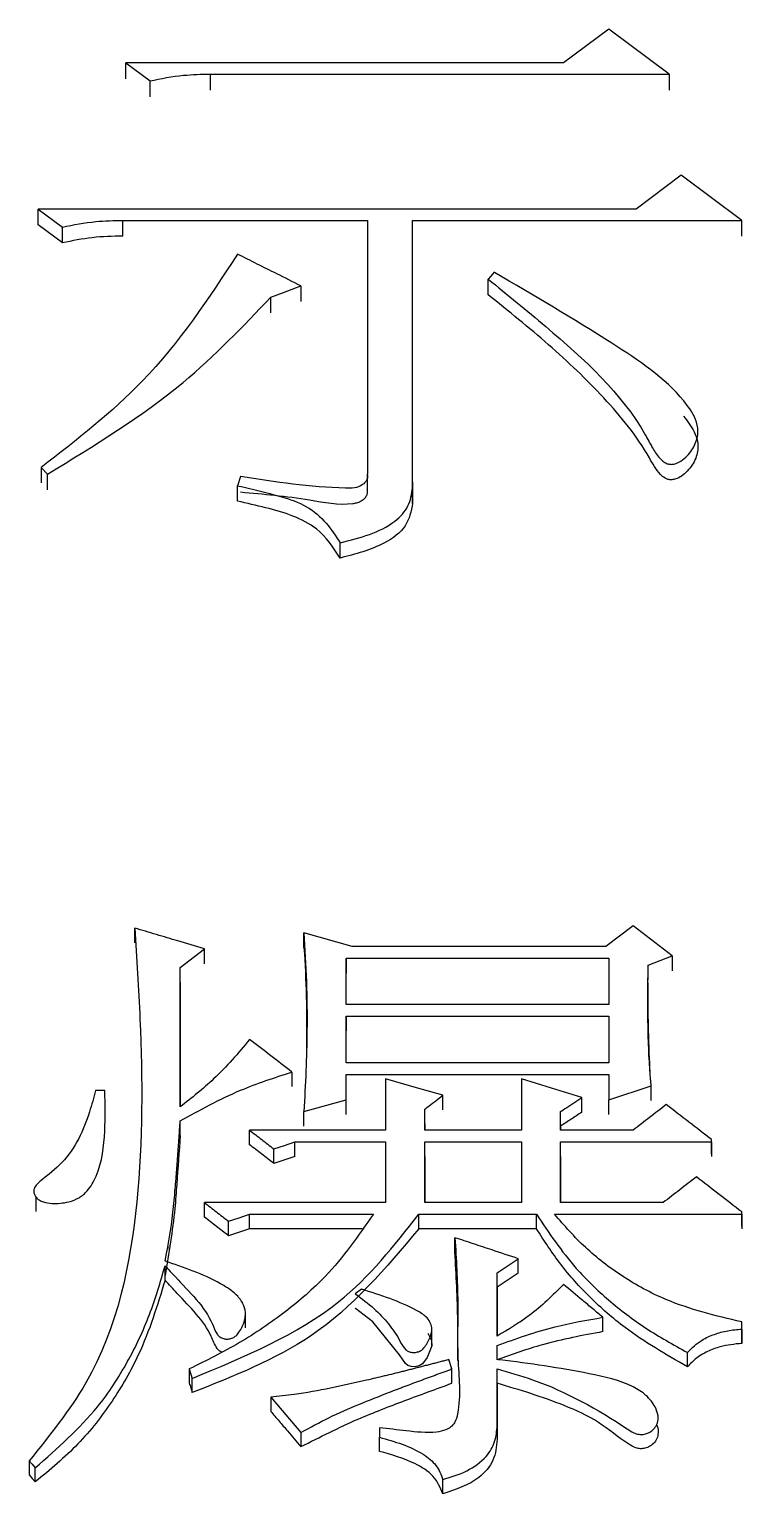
# Model space of a CAD drawing. Header units: millimetres. Extents: x 2404 to 4548, y 1024 to 2541.
# Drawn here: x 2922.57 to 2925.12, y 2255.33 to 2260.58 of the extents above; entities that cross this region are included whole.
import ezdxf

# ---------------------------------------------------------------- set-up
doc = ezdxf.new("R2010")
doc.units = ezdxf.units.MM

msp = doc.modelspace()

# ---------------------------------------------------------------- linework, layer by layer
at = {"color": 7, "linetype": 'Continuous', "lineweight": 25}
for p, q in [((2924.6468, 2260.5793), (2924.4846, 2260.4589)), ((2924.8632, 2260.4187), (2924.6468, 2260.5793)), ((2922.9161, 2260.4589), (2923.0026, 2260.3946)), ((2922.9161, 2260.402), (2922.9161, 2260.4589)), ((2923.2189, 2260.4187), (2924.8632, 2260.4187)), ((2923.2189, 2260.3618), (2923.2189, 2260.4187)), ((2924.8632, 2260.4187), (2924.8632, 2260.3618)), ((2923.0026, 2260.3378), (2923.0026, 2260.3946)), ((2924.9064, 2260.0564), (2924.7442, 2259.9353)), ((2925.1228, 2259.8949), (2924.9064, 2260.0564)), ((2922.6024, 2259.9353), (2922.6889, 2259.8707)), ((2924.7442, 2259.9353), (2922.6024, 2259.9353)), ((2922.6024, 2259.879), (2922.6024, 2259.9353)), ((2922.9052, 2259.8949), (2923.7814, 2259.8949)), ((2922.9052, 2259.8387), (2922.9052, 2259.8949)), ((2923.7814, 2259.8949), (2923.7814, 2258.9854)), ((2923.9437, 2259.8949), (2925.1228, 2259.8949)), ((2923.9437, 2258.9365), (2923.9437, 2259.8949)), ((2923.9437, 2259.8387), (2923.9437, 2259.8949)), ((2925.1228, 2259.8387), (2925.1228, 2259.8949)), ((2922.6889, 2259.8143), (2922.6024, 2259.8788)), ((2922.6889, 2259.8145), (2922.6889, 2259.8707)), ((2924.2142, 2259.6285), (2924.2142, 2259.6847)), ((2923.5435, 2259.6603), (2923.5435, 2259.6043)), ((2923.4352, 2259.5638), (2923.4352, 2259.6197)), ((2922.6132, 2259.0099), (2922.6348, 2258.9855)), ((2922.6132, 2259.0099), (2922.6132, 2258.9546)), ((2922.6348, 2258.9303), (2922.6348, 2258.9855)), ((2923.3271, 2258.9773), (2923.3163, 2258.9446)), ((2923.7814, 2258.9301), (2923.7814, 2258.9854)), ((2923.9437, 2258.9578), (2923.9437, 2258.8812)), ((2923.9437, 2258.8812), (2923.9437, 2258.9364)), ((2923.6841, 2258.6855), (2923.6841, 2258.7403)), ((2922.9485, 2257.3068), (2922.9485, 2257.3599)), ((2923.7274, 2257.2935), (2923.5543, 2257.3433)), ((2923.5543, 2257.2902), (2923.5543, 2257.3433)), ((2924.7334, 2257.3682), (2924.636, 2257.2935)), ((2924.874, 2257.2603), (2924.7334, 2257.3682)), ((2923.1108, 2257.2188), (2923.1973, 2257.2852)), ((2923.1973, 2257.2322), (2923.1973, 2257.2852)), ((2924.636, 2257.2935), (2923.7274, 2257.2935)), ((2923.1108, 2256.7194), (2923.1108, 2257.2188)), ((2923.1108, 2257.1659), (2923.1108, 2257.2188)), ((2923.7057, 2257.252), (2924.6468, 2257.252)), ((2923.7057, 2257.0859), (2923.7057, 2257.252)), ((2923.7057, 2257.252), (2923.7057, 2257.199)), ((2924.6468, 2257.252), (2924.6468, 2257.0859)), ((2924.7875, 2257.2271), (2924.874, 2257.2603)), ((2924.7875, 2257.1742), (2924.7875, 2257.2271)), ((2924.874, 2257.2603), (2924.874, 2257.2073)), ((2923.1108, 2257.1658), (2923.1108, 2256.7238)), ((2923.7057, 2257.0859), (2923.7057, 2257.199)), ((2923.5628, 2257.105), (2923.5628, 2256.9312)), ((2924.6468, 2257.0859), (2923.7057, 2257.0859)), ((2923.7057, 2257.0443), (2924.6468, 2257.0443)), ((2923.7057, 2256.8778), (2923.7057, 2257.0443)), ((2923.7057, 2257.0443), (2923.7057, 2256.9916)), ((2924.6468, 2257.0443), (2924.6469, 2256.8778)), ((2923.7057, 2256.8778), (2923.7057, 2256.9915)), ((2924.6469, 2256.8778), (2923.7057, 2256.8778)), ((2923.511, 2256.8445), (2923.511, 2256.792)), ((2923.7057, 2256.8361), (2924.6469, 2256.8361)), ((2923.7057, 2256.7444), (2923.7057, 2256.8361)), ((2923.7057, 2256.7837), (2923.7057, 2256.8361)), ((2923.8464, 2256.8195), (2923.8464, 2256.6359)), ((2924.3332, 2256.8195), (2924.3332, 2256.6359)), ((2924.6469, 2256.8361), (2924.6469, 2256.7444)), ((2924.6469, 2256.7444), (2924.7983, 2256.7944)), ((2924.7983, 2256.742), (2924.7983, 2256.7944)), ((2922.8404, 2256.7778), (2922.8078, 2256.7778)), ((2923.5543, 2256.7027), (2923.7057, 2256.7444)), ((2923.7057, 2256.692), (2923.7057, 2256.7836)), ((2923.7057, 2256.692), (2923.7057, 2256.7444)), ((2924.0519, 2256.7087), (2924.0519, 2256.7611)), ((2924.5495, 2256.7004), (2924.5495, 2256.7528)), ((2924.6469, 2256.692), (2924.6469, 2256.7444)), ((2922.8422, 2256.7007), (2922.8422, 2256.701)), ((2923.5543, 2256.6504), (2923.5543, 2256.7027)), ((2923.987, 2256.6359), (2923.987, 2256.711)), ((2923.987, 2256.6587), (2923.987, 2256.711)), ((2924.4738, 2256.6359), (2924.4738, 2256.7027)), ((2924.4738, 2256.6504), (2924.4738, 2256.7027)), ((2923.1108, 2256.617), (2923.1108, 2256.6693)), ((2923.8464, 2256.6359), (2923.3596, 2256.6359)), ((2923.3596, 2256.5837), (2923.3596, 2256.6359)), ((2923.987, 2256.6587), (2923.987, 2256.6359)), ((2924.3332, 2256.6359), (2923.987, 2256.6359)), ((2924.4738, 2256.6504), (2924.4738, 2256.6359)), ((2924.7334, 2256.6359), (2924.4738, 2256.6359)), ((2923.5219, 2256.5942), (2923.8464, 2256.5942)), ((2923.5219, 2256.542), (2923.5219, 2256.5942)), ((2923.8464, 2256.5942), (2923.8464, 2256.3767)), ((2923.987, 2256.5942), (2924.3332, 2256.5942)), ((2923.987, 2256.3767), (2923.987, 2256.5942)), ((2923.987, 2256.542), (2923.987, 2256.5942)), ((2924.3332, 2256.5942), (2924.3332, 2256.3767)), ((2924.4738, 2256.5942), (2925.0146, 2256.5942)), ((2924.4738, 2256.3767), (2924.4738, 2256.5942)), ((2924.4738, 2256.542), (2924.4738, 2256.5942)), ((2925.0146, 2256.5942), (2925.0146, 2256.6025)), ((2925.0146, 2256.5503), (2925.0146, 2256.6025)), ((2925.0146, 2256.5942), (2925.0146, 2256.542)), ((2923.4461, 2256.517), (2923.4461, 2256.5691)), ((2923.5219, 2256.542), (2923.4461, 2256.517)), ((2923.987, 2256.542), (2923.987, 2256.3767)), ((2924.4738, 2256.542), (2924.4738, 2256.3767)), ((2922.5937, 2256.397), (2922.5937, 2256.3448)), ((2923.8464, 2256.3767), (2923.1973, 2256.3767)), ((2924.3332, 2256.3767), (2923.987, 2256.3767)), ((2924.8416, 2256.3767), (2924.4738, 2256.3767)), ((2923.3596, 2256.3349), (2923.8031, 2256.3349)), ((2923.3596, 2256.2831), (2923.3596, 2256.3349)), ((2923.9654, 2256.3349), (2924.3873, 2256.3349)), ((2923.9654, 2256.2831), (2923.9654, 2256.3349)), ((2924.3873, 2256.2831), (2924.3873, 2256.3349)), ((2924.4522, 2256.3349), (2925.1228, 2256.3349)), ((2925.1228, 2256.3349), (2925.1228, 2256.3433)), ((2925.1228, 2256.2914), (2925.1228, 2256.3433)), ((2925.1228, 2256.3349), (2925.1228, 2256.2831)), ((2923.2839, 2256.258), (2923.2839, 2256.3098)), ((2923.3596, 2256.2831), (2923.2839, 2256.258)), ((2923.7628, 2256.2831), (2923.3596, 2256.2831)), ((2924.3873, 2256.2831), (2923.9654, 2256.2831)), ((2924.0952, 2256.1994), (2924.0952, 2256.2511)), ((2924.2466, 2256.1254), (2924.3223, 2256.1757)), ((2924.3223, 2256.1241), (2924.3223, 2256.1757)), ((2923.0567, 2256.099), (2923.0567, 2256.1506)), ((2924.2466, 2255.8986), (2924.2466, 2256.1254)), ((2924.2466, 2256.0738), (2924.2466, 2256.1254)), ((2924.3223, 2256.1241), (2924.2466, 2256.0738)), ((2923.7599, 2256.0666), (2923.7383, 2256.0499)), ((2924.2466, 2256.0738), (2924.2466, 2255.8986)), ((2923.3446, 2255.9278), (2923.3446, 2255.9795)), ((2924.6253, 2255.9145), (2924.6253, 2255.9658)), ((2924.0122, 2255.8652), (2924.0122, 2255.9167)), ((2925.1228, 2255.9238), (2925.1228, 2255.9491)), ((2925.1228, 2255.9238), (2925.1228, 2255.8725)), ((2924.2466, 2255.8145), (2924.2466, 2255.865)), ((2924.2466, 2255.8138), (2924.2466, 2255.865)), ((2924.0844, 2255.7808), (2924.0735, 2255.8145)), ((2924.9281, 2255.7886), (2924.9281, 2255.8398)), ((2923.1433, 2255.7809), (2923.1541, 2255.7472)), ((2923.1541, 2255.6961), (2923.1541, 2255.7472)), ((2924.0844, 2255.7297), (2924.0844, 2255.7808)), ((2924.2466, 2255.5787), (2924.2466, 2255.7809)), ((2924.2466, 2255.7297), (2924.2466, 2255.7809)), ((2924.2466, 2255.7297), (2924.2466, 2255.5278)), ((2923.4353, 2255.6798), (2923.5435, 2255.5534)), ((2923.4353, 2255.6798), (2923.4353, 2255.6288)), ((2924.8173, 2255.6292), (2924.8173, 2255.6338)), ((2923.5435, 2255.5534), (2923.5435, 2255.5026)), ((2923.8247, 2255.5702), (2923.8247, 2255.5365)), ((2923.8247, 2255.4857), (2923.8247, 2255.5365)), ((2924.2466, 2255.5787), (2924.2466, 2255.5278)), ((2922.5701, 2255.452), (2922.5701, 2255.4013)), ((2922.5916, 2255.3762), (2922.5916, 2255.4268)), ((2924.0519, 2255.334), (2924.0519, 2255.3846))]:
    msp.add_line(p, q, dxfattribs=at)
at = {"color": 7, "linetype": 'Continuous', "lineweight": 25, "flags": 128}
for points in [[(2924.4846, 2260.4589), (2923.9376, 2260.4589), (2922.9161, 2260.4589)], [(2924.2358, 2259.7089), (2924.2303, 2259.7027), (2924.2222, 2259.6937), (2924.2142, 2259.6846)], [(2923.4353, 2259.6198), (2923.4808, 2259.6368), (2923.5121, 2259.6485), (2923.5435, 2259.6603)], [(2923.3163, 2258.8895), (2923.3163, 2258.9118), (2923.3163, 2258.9282), (2923.3163, 2258.9446)], [(2924.0519, 2256.7611), (2923.9491, 2256.7903), (2923.8464, 2256.8195)], [(2924.5495, 2256.7528), (2924.4413, 2256.7861), (2924.3332, 2256.8195)], [(2923.4461, 2256.5691), (2923.484, 2256.5816), (2923.5219, 2256.5942)], [(2923.1973, 2256.3249), (2923.1973, 2256.3378), (2923.1973, 2256.3508), (2923.1973, 2256.3638), (2923.1973, 2256.3767)], [(2923.2839, 2256.3098), (2923.3217, 2256.3223), (2923.3596, 2256.3349)], [(2923.9983, 2255.9085), (2924.0111, 2255.883), (2924.0119, 2255.8635), (2923.9954, 2255.8219), (2923.9792, 2255.7998), (2923.9673, 2255.7924), (2923.953, 2255.7888), (2923.9379, 2255.7895), (2923.9266, 2255.7935), (2923.9175, 2255.8004), (2923.8969, 2255.8319), (2923.8011, 2255.9491), (2923.7389, 2255.9979), (2923.7383, 2255.9984), (2923.7383, 2255.9984)], [(2925.1228, 2255.8977), (2925.1228, 2255.9148), (2925.1228, 2255.9319), (2925.1228, 2255.9491)], [(2925.1228, 2255.8725), (2925.1228, 2255.8811), (2925.1228, 2255.8866), (2925.1228, 2255.8922), (2925.1228, 2255.8977)], [(2923.1433, 2255.7809), (2923.1433, 2255.7598), (2923.1433, 2255.7448), (2923.1433, 2255.7297)], [(2922.57, 2255.452), (2922.5808, 2255.4394), (2922.5916, 2255.4268)], [(2922.57, 2255.4014), (2922.5754, 2255.395), (2922.5809, 2255.3887), (2922.5916, 2255.3762)]]:
    msp.add_lwpolyline(points, dxfattribs=at)
at = {"color": 7, "linetype": 'Continuous', "lineweight": 25}
for points, knots in [([(2923.0026, 2260.3946), (2923.0423, 2260.4026), (2923.1135, 2260.4169), (2923.1866, 2260.4182), (2923.2189, 2260.4187)], [0, 0, 0, 0, 0.558835, 1, 1, 1, 1]), ([(2922.6889, 2259.8707), (2922.7286, 2259.8787), (2922.7998, 2259.8931), (2922.873, 2259.8944), (2922.9052, 2259.8949)], [0, 0, 0, 0, 0.558835, 1, 1, 1, 1]), ([(2922.9052, 2259.8385), (2922.8686, 2259.8377), (2922.7954, 2259.8362), (2922.7243, 2259.8216), (2922.6889, 2259.8143)], [0, 0, 0, 0, 0.501146, 1, 1, 1, 1]), ([(2923.3162, 2259.7737), (2923.2126, 2259.6157), (2923.0257, 2259.331), (2922.7403, 2259.1088), (2922.6132, 2259.0099)], [0, 0, 0, 0, 0.554743, 1, 1, 1, 1]), ([(2923.5435, 2259.6603), (2923.5146, 2259.6747), (2923.4624, 2259.7008), (2923.3866, 2259.7386), (2923.3397, 2259.762), (2923.3163, 2259.7737)], [0, 0, 0, 0, 0.380598, 0.690299, 1, 1, 1, 1]), ([(2924.2142, 2259.6846), (2924.2833, 2259.6284), (2924.4911, 2259.459), (2924.7079, 2259.2613), (2924.8005, 2259.0833), (2924.8211, 2259.0509), (2924.8401, 2259.0318), (2924.8535, 2259.0234), (2924.8677, 2259.0205), (2924.8822, 2259.0219), (2924.9022, 2259.0297), (2924.93, 2259.0514), (2924.9571, 2259.0887), (2924.9699, 2259.1368), (2924.9567, 2259.1931), (2924.8714, 2259.3143), (2924.6159, 2259.4861), (2924.3782, 2259.6256), (2924.2362, 2259.7087), (2924.2358, 2259.7089)], [0, 0, 0, 0, 0.129751, 0.390615, 0.417722, 0.440785, 0.449026, 0.457344, 0.462695, 0.468033, 0.476543, 0.491684, 0.518141, 0.545407, 0.56857, 0.608449, 0.76773, 0.999424, 1, 1, 1, 1]), ([(2924.9146, 2259.1935), (2924.9286, 2259.1754), (2924.953, 2259.1437), (2924.9696, 2259.0908), (2924.9608, 2259.0405), (2924.936, 2259.0031), (2924.9092, 2258.9793), (2924.8899, 2258.9689), (2924.8729, 2258.9651), (2924.8593, 2258.9663), (2924.8448, 2258.9728), (2924.8176, 2258.9966), (2924.7633, 2259.1027), (2924.6339, 2259.2619), (2924.4328, 2259.4526), (2924.2873, 2259.5697), (2924.2142, 2259.6285)], [0, 0, 0, 0, 0.056587, 0.098625, 0.141053, 0.187023, 0.208835, 0.226448, 0.236596, 0.246842, 0.255499, 0.27218, 0.331955, 0.555309, 0.776815, 1, 1, 1, 1]), ([(2922.6348, 2258.9855), (2922.8043, 2259.0889), (2923.1048, 2259.2722), (2923.3349, 2259.5143), (2923.4352, 2259.6198)], [0, 0, 0, 0, 0.564156, 1, 1, 1, 1]), ([(2923.3163, 2258.9446), (2923.3678, 2258.9326), (2923.4523, 2258.9128), (2923.5669, 2258.875), (2923.6366, 2258.812), (2923.6684, 2258.7641), (2923.6841, 2258.7403)], [0, 0, 0, 0, 0.34927, 0.57275, 0.788452, 1, 1, 1, 1]), ([(2923.7812, 2258.9854), (2923.7818, 2258.9824), (2923.7829, 2258.9766), (2923.7805, 2258.9665), (2923.7739, 2258.9563), (2923.7595, 2258.944), (2923.7349, 2258.9348), (2923.5864, 2258.9374), (2923.4516, 2258.9581), (2923.3271, 2258.9773)], [0, 0, 0, 0, 0.021761, 0.042896, 0.073473, 0.104863, 0.166644, 0.230755, 1, 1, 1, 1]), ([(2923.3271, 2258.922), (2923.4092, 2258.9148), (2923.5427, 2258.9032), (2923.6829, 2258.8728), (2923.7438, 2258.8831), (2923.7573, 2258.8885), (2923.7689, 2258.8963), (2923.7779, 2258.9062), (2923.782, 2258.9159), (2923.7826, 2258.924), (2923.7817, 2258.928), (2923.7812, 2258.9301)], [0, 0, 0, 0, 0.5054005, 0.8211614, 0.8510597, 0.8809448, 0.911279, 0.9411526, 0.9702444, 0.9848866, 1, 1, 1, 1]), ([(2923.6841, 2258.7403), (2923.7555, 2258.7581), (2923.8536, 2258.7827), (2923.9333, 2258.8697), (2923.9403, 2258.9144), (2923.9437, 2258.9365)], [0, 0, 0, 0, 0.574617, 0.790317, 1, 1, 1, 1]), ([(2923.6841, 2258.6854), (2923.6595, 2258.7231), (2923.6185, 2258.7861), (2923.5146, 2258.8394), (2923.4168, 2258.8664), (2923.3499, 2258.8817), (2923.3163, 2258.8894)], [0, 0, 0, 0, 0.328257, 0.547892, 0.773338, 1, 1, 1, 1]), ([(2923.9437, 2258.8812), (2923.9381, 2258.853), (2923.9267, 2258.7954), (2923.8268, 2258.7221), (2923.7388, 2258.6995), (2923.6841, 2258.6854)], [0, 0, 0, 0, 0.266546, 0.544071, 1, 1, 1, 1]), ([(2922.9485, 2257.3599), (2922.9552, 2257.2513), (2922.9755, 2256.9258), (2922.9781, 2256.3799), (2922.8646, 2255.8183), (2922.643, 2255.5427), (2922.5701, 2255.452)], [0, 0, 0, 0, 0.166223, 0.498407, 0.834985, 1, 1, 1, 1]), ([(2923.1973, 2257.2852), (2923.1656, 2257.2948), (2923.1083, 2257.312), (2923.0253, 2257.3369), (2922.9741, 2257.3522), (2922.9485, 2257.3599)], [0, 0, 0, 0, 0.382595, 0.691297, 1, 1, 1, 1]), ([(2923.5543, 2257.3433), (2923.5575, 2257.2851), (2923.5641, 2257.1685), (2923.5671, 2256.955), (2923.5592, 2256.7995), (2923.5543, 2256.7027)], [0, 0, 0, 0, 0.273666, 0.547375, 1, 1, 1, 1]), ([(2923.5543, 2257.2902), (2923.5578, 2257.2319), (2923.5616, 2257.1698), (2923.5625, 2257.1075), (2923.5626, 2257.1036)], [0, 0, 0, 0, 0.937412, 1, 1, 1, 1]), ([(2924.7983, 2256.7944), (2924.7969, 2256.8109), (2924.7949, 2256.8356), (2924.7909, 2256.8933), (2924.7889, 2256.9387), (2924.7878, 2256.9799), (2924.7875, 2256.9923), (2924.7872, 2257.0046), (2924.787, 2257.017), (2924.7869, 2257.0294), (2924.7867, 2257.0417), (2924.7866, 2257.0541), (2924.7865, 2257.0706), (2924.7865, 2257.087), (2924.7865, 2257.1035), (2924.7865, 2257.1159), (2924.7866, 2257.1262), (2924.7866, 2257.1344), (2924.7867, 2257.1426), (2924.7867, 2257.1509), (2924.7868, 2257.1591), (2924.7869, 2257.1653), (2924.7869, 2257.1714), (2924.787, 2257.1776), (2924.787, 2257.1838), (2924.7871, 2257.19), (2924.7871, 2257.1961), (2924.7872, 2257.2023), (2924.7873, 2257.2085), (2924.7874, 2257.2167), (2924.7874, 2257.223), (2924.7875, 2257.2271)], [0, 0, 0, 0, 0.114246, 0.171369, 0.39989, 0.428452, 0.457013, 0.485575, 0.514136, 0.542697, 0.571259, 0.59982, 0.628382, 0.685505, 0.714066, 0.742627, 0.771189, 0.785469, 0.79975, 0.828312, 0.842592, 0.856873, 0.871154, 0.885434, 0.899715, 0.913996, 0.928276, 0.942557, 0.956838, 0.971119, 1, 1, 1, 1]), ([(2924.7947, 2256.8428), (2924.7947, 2256.8428), (2924.7947, 2256.8427), (2924.7947, 2256.8436), (2924.7929, 2256.8787), (2924.7888, 2256.9758), (2924.7877, 2257.0749), (2924.7875, 2257.1297), (2924.7875, 2257.155), (2924.7875, 2257.161), (2924.7875, 2257.1636), (2924.7875, 2257.164), (2924.7875, 2257.1642)], [0, 0, 0, 0, 0.00255, 0.007632, 0.020222, 0.476157, 0.750202, 0.924211, 0.964421, 0.979196, 0.990878, 1, 1, 1, 1]), ([(2923.3596, 2256.9611), (2923.3186, 2256.9124), (2923.2449, 2256.8249), (2923.152, 2256.7518), (2923.1108, 2256.7194)], [0, 0, 0, 0, 0.556386, 1, 1, 1, 1]), ([(2923.511, 2256.8445), (2923.4858, 2256.8639), (2923.4353, 2256.9028), (2923.3848, 2256.9416), (2923.3596, 2256.9611)], [0, 0, 0, 0, 0.500003, 1, 1, 1, 1]), ([(2923.1108, 2256.6693), (2923.1814, 2256.7084), (2923.308, 2256.7784), (2923.4488, 2256.8242), (2923.511, 2256.8445)], [0, 0, 0, 0, 0.557889, 1, 1, 1, 1]), ([(2922.8078, 2256.7778), (2922.8009, 2256.7524), (2922.7762, 2256.6626), (2922.7233, 2256.5418), (2922.6322, 2256.4725), (2922.5975, 2256.4432), (2922.588, 2256.4304), (2922.5854, 2256.4177), (2922.5876, 2256.4061), (2922.5942, 2256.395), (2922.6053, 2256.3852), (2922.6245, 2256.3765), (2922.661, 2256.3718), (2922.7057, 2256.3758), (2922.7499, 2256.3925), (2922.7852, 2256.4239), (2922.8295, 2256.5027), (2922.8431, 2256.6268), (2922.8421, 2256.7292), (2922.8404, 2256.7773), (2922.8404, 2256.7778)], [0, 0, 0, 0, 0.0801741, 0.2833022, 0.3768882, 0.3951622, 0.4106034, 0.4221834, 0.4337475, 0.4459485, 0.4596218, 0.4747566, 0.5015385, 0.5546435, 0.5898789, 0.6251459, 0.6851674, 0.8527528, 0.9985461, 1, 1, 1, 1]), ([(2923.987, 2256.711), (2923.9924, 2256.7152), (2924.0059, 2256.7256), (2924.0276, 2256.7423), (2924.0438, 2256.7548), (2924.0519, 2256.7611)], [0, 0, 0, 0, 0.250001, 0.625, 1, 1, 1, 1]), ([(2924.4738, 2256.7027), (2924.4801, 2256.7069), (2924.4959, 2256.7173), (2924.5211, 2256.734), (2924.54, 2256.7465), (2924.5495, 2256.7528)], [0, 0, 0, 0, 0.2500006, 0.6249998, 1, 1, 1, 1]), ([(2924.5495, 2256.7004), (2924.5369, 2256.692), (2924.5116, 2256.6754), (2924.4864, 2256.6587), (2924.4738, 2256.6504)], [0, 0, 0, 0, 0.499997, 1, 1, 1, 1]), ([(2924.8524, 2256.7277), (2924.8326, 2256.7124), (2924.7929, 2256.6818), (2924.7532, 2256.6512), (2924.7334, 2256.6359)], [0, 0, 0, 0, 0.5, 1, 1, 1, 1]), ([(2925.0146, 2256.6025), (2924.9876, 2256.6234), (2924.9335, 2256.6651), (2924.8794, 2256.7069), (2924.8524, 2256.7277)], [0, 0, 0, 0, 0.499999, 1, 1, 1, 1]), ([(2923.0567, 2256.1673), (2923.0675, 2256.225), (2923.0836, 2256.3115), (2923.0912, 2256.4061), (2923.0946, 2256.446), (2923.0958, 2256.4605), (2923.0967, 2256.4714), (2923.0975, 2256.4823), (2923.0984, 2256.4932), (2923.0991, 2256.5022), (2923.0998, 2256.5113), (2923.1003, 2256.5186), (2923.1008, 2256.5258), (2923.1014, 2256.5331), (2923.1019, 2256.5403), (2923.1025, 2256.5494), (2923.1031, 2256.5566), (2923.1037, 2256.5657), (2923.1042, 2256.573), (2923.1047, 2256.5802), (2923.1052, 2256.5875), (2923.1057, 2256.5947), (2923.1064, 2256.6038), (2923.1069, 2256.611), (2923.1075, 2256.6201), (2923.108, 2256.6274), (2923.1086, 2256.6364), (2923.1091, 2256.6437), (2923.1096, 2256.6509), (2923.1101, 2256.6589), (2923.1105, 2256.665), (2923.1108, 2256.6693)], [0, 0, 0, 0, 0.346641, 0.519778, 0.56306, 0.584702, 0.606343, 0.627984, 0.649625, 0.671267, 0.682087, 0.703729, 0.714549, 0.72537, 0.747011, 0.757832, 0.779473, 0.790294, 0.811935, 0.822756, 0.833576, 0.855218, 0.866038, 0.887679, 0.8985, 0.920141, 0.930962, 0.952603, 0.963424, 0.974244, 1, 1, 1, 1]), ([(2923.3596, 2256.6359), (2923.374, 2256.6248), (2923.4029, 2256.6025), (2923.4317, 2256.5802), (2923.4461, 2256.5691)], [0, 0, 0, 0, 0.499999, 1, 1, 1, 1]), ([(2923.1108, 2256.617), (2923.1068, 2256.559), (2923.1008, 2256.472), (2923.0882, 2256.3045), (2923.07, 2256.1956), (2923.0567, 2256.1157)], [0, 0, 0, 0, 0.346763, 0.520146, 1, 1, 1, 1]), ([(2923.4461, 2256.517), (2923.4317, 2256.5281), (2923.4029, 2256.5503), (2923.374, 2256.5726), (2923.3596, 2256.5837)], [0, 0, 0, 0, 0.499998, 1, 1, 1, 1]), ([(2924.9606, 2256.4688), (2924.9407, 2256.4534), (2924.9011, 2256.4228), (2924.8614, 2256.3921), (2924.8416, 2256.3767)], [0, 0, 0, 0, 0.5, 1, 1, 1, 1]), ([(2925.1228, 2256.3433), (2925.0958, 2256.3642), (2925.0417, 2256.4061), (2924.9876, 2256.4479), (2924.9606, 2256.4688)], [0, 0, 0, 0, 0.499999, 1, 1, 1, 1]), ([(2923.1973, 2256.3767), (2923.2118, 2256.3656), (2923.2406, 2256.3433), (2923.2695, 2256.3209), (2923.2839, 2256.3098)], [0, 0, 0, 0, 0.499999, 1, 1, 1, 1]), ([(2923.8031, 2256.3349), (2923.7495, 2256.2581), (2923.6607, 2256.1307), (2923.4891, 2255.9826), (2923.3254, 2255.8712), (2923.2042, 2255.8111), (2923.1433, 2255.7809)], [0, 0, 0, 0, 0.333002, 0.552476, 0.774971, 1, 1, 1, 1]), ([(2923.1541, 2255.7472), (2923.3425, 2255.8253), (2923.674, 2255.9626), (2923.8775, 2256.2227), (2923.9654, 2256.3349)], [0, 0, 0, 0, 0.568507, 1, 1, 1, 1]), ([(2923.2839, 2256.258), (2923.2695, 2256.2691), (2923.2406, 2256.2914), (2923.2118, 2256.3137), (2923.1973, 2256.3249)], [0, 0, 0, 0, 0.499999, 1, 1, 1, 1]), ([(2924.3873, 2256.3349), (2924.4318, 2256.2685), (2924.5056, 2256.1585), (2924.6442, 2256.0256), (2924.7773, 2255.9236), (2924.8777, 2255.8678), (2924.9281, 2255.8398)], [0, 0, 0, 0, 0.333809, 0.553089, 0.775219, 1, 1, 1, 1]), ([(2925.1228, 2255.9491), (2925.0299, 2255.9715), (2924.8779, 2256.0081), (2924.6938, 2256.1092), (2924.5589, 2256.2126), (2924.4876, 2256.2943), (2924.4522, 2256.3349)], [0, 0, 0, 0, 0.347456, 0.568585, 0.785979, 1, 1, 1, 1]), ([(2923.9654, 2256.2831), (2923.848, 2256.1424), (2923.6347, 2255.8869), (2923.3032, 2255.7553), (2923.1541, 2255.6961)], [0, 0, 0, 0, 0.550322, 1, 1, 1, 1]), ([(2924.9281, 2255.7886), (2924.8512, 2255.8329), (2924.7252, 2255.9055), (2924.5783, 2256.0346), (2924.4711, 2256.1532), (2924.4151, 2256.2399), (2924.3873, 2256.2831)], [0, 0, 0, 0, 0.3460616, 0.5666401, 0.7845076, 1, 1, 1, 1]), ([(2923.0659, 2256.2101), (2923.0659, 2256.2102), (2923.066, 2256.2104), (2923.0666, 2256.2136), (2923.0674, 2256.2179), (2923.068, 2256.2212)], [0, 0, 0, 0, 0.077285, 0.286179, 1, 1, 1, 1]), ([(2924.0952, 2256.2511), (2924.1, 2256.1736), (2924.109, 2256.03), (2924.1005, 2255.8197), (2924.1187, 2255.6752), (2924.098, 2255.5919), (2924.0819, 2255.5722), (2924.0594, 2255.56), (2924.0048, 2255.5494), (2923.9242, 2255.5587), (2923.8565, 2255.5665), (2923.8247, 2255.5702)], [0, 0, 0, 0, 0.256994, 0.476109, 0.695219, 0.732033, 0.752358, 0.772757, 0.805752, 0.908876, 1, 1, 1, 1]), ([(2924.3223, 2256.1757), (2924.291, 2256.1861), (2924.2374, 2256.2039), (2924.1617, 2256.229), (2924.1173, 2256.2438), (2924.0952, 2256.2511)], [0, 0, 0, 0, 0.414509, 0.707253, 1, 1, 1, 1]), ([(2923.0567, 2256.1505), (2923.0689, 2256.1372), (2923.1296, 2256.0703), (2923.209, 2255.9957), (2923.2366, 2255.914), (2923.2498, 2255.8968), (2923.2617, 2255.8902), (2923.2752, 2255.8875), (2923.2892, 2255.8884), (2923.3029, 2255.8932), (2923.3172, 2255.9046), (2923.334, 2255.9318), (2923.3482, 2255.9679), (2923.3403, 2256.0102), (2923.3148, 2256.0479), (2923.2269, 2256.109), (2923.1326, 2256.141), (2923.0603, 2256.1661), (2923.0567, 2256.1673)], [0, 0, 0, 0, 0.066061, 0.330698, 0.377872, 0.393648, 0.409584, 0.423627, 0.439084, 0.455682, 0.472085, 0.502894, 0.574478, 0.61493, 0.665656, 0.740076, 0.987057, 1, 1, 1, 1]), ([(2924.1057, 2255.8109), (2924.106, 2255.8582), (2924.1068, 2255.988), (2924.0997, 2256.1172), (2924.0952, 2256.1994)], [0, 0, 0, 0, 0.364292, 1, 1, 1, 1]), ([(2922.5916, 2255.4268), (2922.6708, 2255.4965), (2922.8006, 2255.6106), (2922.9249, 2255.804), (2923.0054, 2255.974), (2923.0397, 2256.0918), (2923.0567, 2256.1505)], [0, 0, 0, 0, 0.345608, 0.56562, 0.783503, 1, 1, 1, 1]), ([(2923.0567, 2256.0989), (2923.0289, 2256.0083), (2922.9828, 2255.8584), (2922.8701, 2255.6635), (2922.7495, 2255.5072), (2922.6445, 2255.4201), (2922.5916, 2255.3762)], [0, 0, 0, 0, 0.334701, 0.553509, 0.775023, 1, 1, 1, 1]), ([(2923.2588, 2255.8415), (2923.256, 2255.8428), (2923.2495, 2255.8459), (2923.2351, 2255.8646), (2923.2085, 2255.9428), (2923.1295, 2256.0181), (2923.0711, 2256.083), (2923.0567, 2256.0989)], [0, 0, 0, 0, 0.025812, 0.060648, 0.209585, 0.805129, 1, 1, 1, 1]), ([(2923.7383, 2256.0499), (2923.7611, 2256.0329), (2923.8049, 2256.0004), (2923.8585, 2255.9427), (2923.8936, 2255.8922), (2923.9112, 2255.8549), (2923.929, 2255.8427), (2923.9415, 2255.8396), (2923.9551, 2255.8397), (2923.969, 2255.8434), (2923.9832, 2255.8532), (2923.9974, 2255.875), (2924.0101, 2255.9004), (2924.0139, 2255.9287), (2924.0062, 2255.9498), (2923.989, 2255.9724), (2923.9397, 2256.0013), (2923.8625, 2256.0344), (2923.7942, 2256.0559), (2923.7599, 2256.0666)], [0, 0, 0, 0, 0.1174112, 0.2245147, 0.331514, 0.3850988, 0.4015022, 0.4179419, 0.4345933, 0.4539552, 0.4734629, 0.5034573, 0.5658247, 0.597867, 0.6299027, 0.6637876, 0.7181913, 0.8580637, 1, 1, 1, 1]), ([(2924.4846, 2256.0834), (2924.4455, 2256.0445), (2924.375, 2255.9744), (2924.2861, 2255.922), (2924.2466, 2255.8986)], [0, 0, 0, 0, 0.555111, 1, 1, 1, 1]), ([(2924.6252, 2255.9658), (2924.6132, 2255.9759), (2924.5891, 2255.9961), (2924.5422, 2256.0353), (2924.5074, 2256.0644), (2924.4846, 2256.0834)], [0, 0, 0, 0, 0.25711, 0.51422, 1, 1, 1, 1]), ([(2924.2466, 2255.865), (2924.3151, 2255.8896), (2924.4376, 2255.9336), (2924.5678, 2255.9559), (2924.6252, 2255.9658)], [0, 0, 0, 0, 0.55855, 1, 1, 1, 1]), ([(2924.6252, 2255.9145), (2924.5524, 2255.9009), (2924.4228, 2255.8768), (2924.3003, 2255.833), (2924.2466, 2255.8138)], [0, 0, 0, 0, 0.5612312, 1, 1, 1, 1]), ([(2924.9281, 2255.8398), (2924.9447, 2255.8559), (2924.9722, 2255.8829), (2925.0246, 2255.9057), (2925.0725, 2255.9192), (2925.106, 2255.9223), (2925.1228, 2255.9238)], [0, 0, 0, 0, 0.330678, 0.55099, 0.77457, 1, 1, 1, 1]), ([(2925.1228, 2255.8725), (2925.0969, 2255.8696), (2925.0544, 2255.8648), (2924.9998, 2255.8446), (2924.9591, 2255.8206), (2924.9384, 2255.7992), (2924.9281, 2255.7886)], [0, 0, 0, 0, 0.347151, 0.569168, 0.786857, 1, 1, 1, 1]), ([(2924.0735, 2255.8145), (2924.0709, 2255.8138), (2924.0656, 2255.8124), (2924.0577, 2255.8103), (2924.0497, 2255.8083), (2924.0391, 2255.8055), (2924.0285, 2255.8027), (2924.0179, 2255.7999), (2924.01, 2255.7979), (2923.9994, 2255.7951), (2923.9888, 2255.7924), (2923.9782, 2255.7896), (2923.9703, 2255.7876), (2923.9597, 2255.7848), (2923.949, 2255.7821), (2923.9358, 2255.7787), (2923.9225, 2255.7753), (2923.9066, 2255.7713), (2923.8853, 2255.766), (2923.864, 2255.7608), (2923.8267, 2255.7518), (2923.7145, 2255.7256), (2923.5795, 2255.6951), (2923.4634, 2255.6828), (2923.4353, 2255.6798)], [0, 0, 0, 0, 0.0126185, 0.025237, 0.0378555, 0.050474, 0.075711, 0.0883295, 0.100948, 0.1135665, 0.1388036, 0.1514221, 0.1640406, 0.1766591, 0.2018961, 0.2145146, 0.2397516, 0.2649886, 0.2902257, 0.3406999, 0.3659369, 0.4668868, 0.8709287, 1, 1, 1, 1]), ([(2924.2466, 2255.7809), (2924.2892, 2255.7688), (2924.4573, 2255.7214), (2924.6151, 2255.6311), (2924.7324, 2255.5529), (2924.7526, 2255.546), (2924.7701, 2255.5458), (2924.7862, 2255.5504), (2924.8019, 2255.5597), (2924.8156, 2255.5741), (2924.8236, 2255.5928), (2924.8237, 2255.6175), (2924.8116, 2255.6506), (2924.7822, 2255.6883), (2924.7049, 2255.7369), (2924.5238, 2255.7765), (2924.3603, 2255.8009), (2924.2497, 2255.8141), (2924.2466, 2255.8145)], [0, 0, 0, 0, 0.0991648, 0.3918226, 0.4130465, 0.4272002, 0.4391043, 0.4509682, 0.4644731, 0.480605, 0.4982384, 0.5146996, 0.5433991, 0.5863363, 0.6292669, 0.7524959, 0.9931071, 1, 1, 1, 1]), ([(2923.5435, 2255.5534), (2923.5767, 2255.5714), (2923.6782, 2255.6265), (2923.797, 2255.6727), (2923.8844, 2255.7067), (2923.9029, 2255.7138), (2923.9215, 2255.7208), (2923.9377, 2255.7269), (2923.9516, 2255.7321), (2923.9586, 2255.7347), (2923.9679, 2255.7382), (2923.9772, 2255.7416), (2923.9865, 2255.7451), (2923.9935, 2255.7476), (2924.0028, 2255.7511), (2924.0121, 2255.7545), (2924.0214, 2255.7579), (2924.0284, 2255.7604), (2924.0377, 2255.7638), (2924.047, 2255.7672), (2924.0564, 2255.7706), (2924.0633, 2255.7732), (2924.0727, 2255.7766), (2924.0797, 2255.7791), (2924.0844, 2255.7808)], [0, 0, 0, 0, 0.194919, 0.596792, 0.647185, 0.672381, 0.697577, 0.74797, 0.760568, 0.773166, 0.785764, 0.81096, 0.823558, 0.836156, 0.848754, 0.873951, 0.886549, 0.899147, 0.911745, 0.936941, 0.949539, 0.962137, 0.974736, 1, 1, 1, 1]), ([(2923.5435, 2255.5026), (2923.6113, 2255.5368), (2923.7318, 2255.5976), (2923.9154, 2255.668), (2924.028, 2255.7091), (2924.0844, 2255.7297)], [0, 0, 0, 0, 0.390671, 0.695193, 1, 1, 1, 1]), ([(2924.8171, 2255.5826), (2924.8173, 2255.5823), (2924.8222, 2255.5747), (2924.8239, 2255.5584), (2924.8223, 2255.5361), (2924.8112, 2255.5174), (2924.7951, 2255.5039), (2924.7773, 2255.4963), (2924.7596, 2255.4944), (2924.739, 2255.4989), (2924.6867, 2255.5295), (2924.6138, 2255.5944), (2924.4528, 2255.6676), (2924.3275, 2255.7054), (2924.2466, 2255.7297)], [0, 0, 0, 0, 0.001452, 0.042027, 0.075255, 0.108643, 0.140012, 0.167054, 0.189667, 0.212296, 0.253614, 0.448848, 0.644465, 1, 1, 1, 1]), ([(2923.4353, 2255.6288), (2923.4453, 2255.6172), (2923.4653, 2255.5939), (2923.5014, 2255.5518), (2923.5274, 2255.5213), (2923.5435, 2255.5026)], [0, 0, 0, 0, 0.2770888, 0.5541776, 1, 1, 1, 1]), ([(2923.8247, 2255.5365), (2923.8798, 2255.5207), (2923.9558, 2255.4988), (2924.0316, 2255.4378), (2924.0452, 2255.4021), (2924.0519, 2255.3846)], [0, 0, 0, 0, 0.572071, 0.789697, 1, 1, 1, 1]), ([(2924.0519, 2255.3846), (2924.0815, 2255.3937), (2924.1396, 2255.4116), (2924.2064, 2255.4597), (2924.2421, 2255.5195), (2924.2451, 2255.5591), (2924.2466, 2255.5787)], [0, 0, 0, 0, 0.291567, 0.574035, 0.788626, 1, 1, 1, 1]), ([(2924.0519, 2255.334), (2924.0423, 2255.3561), (2924.0225, 2255.4013), (2923.9373, 2255.4535), (2923.8677, 2255.4734), (2923.8247, 2255.4857)], [0, 0, 0, 0, 0.2675675, 0.5474822, 1, 1, 1, 1]), ([(2924.2466, 2255.5278), (2924.2441, 2255.5028), (2924.2389, 2255.4522), (2924.1725, 2255.3736), (2924.0981, 2255.3492), (2924.0519, 2255.334)], [0, 0, 0, 0, 0.2694188, 0.5458195, 1, 1, 1, 1])]:
    msp.add_open_spline(points, degree=3, knots=knots, dxfattribs=at)
msp.add_open_spline([(2923.1433, 2255.7297), (2923.1451, 2255.7241), (2923.1487, 2255.7129), (2923.1523, 2255.7017), (2923.1541, 2255.6961)], degree=3, dxfattribs=at)

doc.saveas('drawing.dxf')
